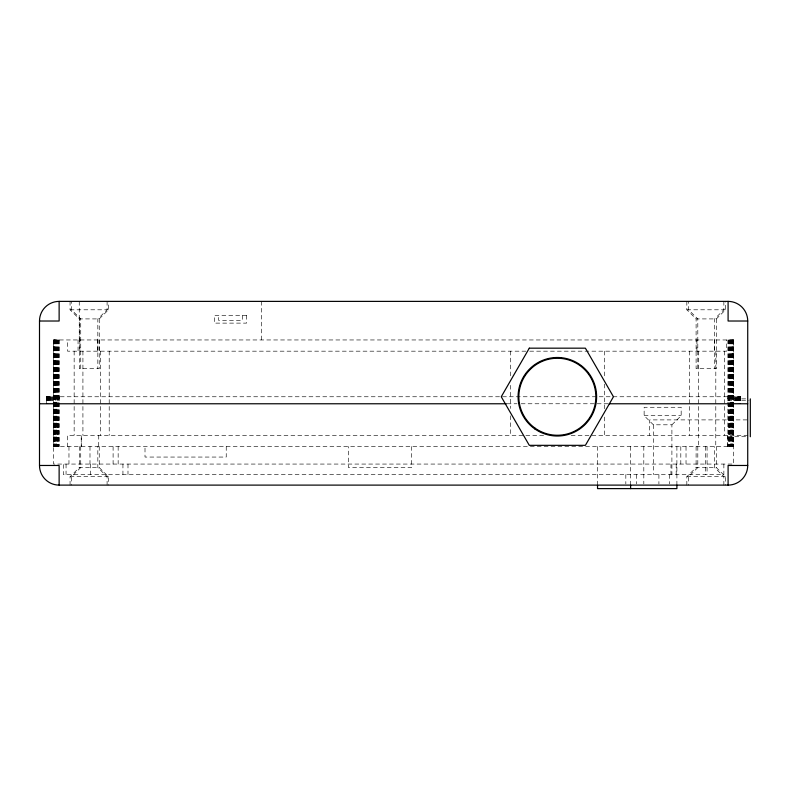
<?xml version="1.0" encoding="UTF-8"?>
<svg xmlns="http://www.w3.org/2000/svg" width="790" height="790" viewBox="0 0 790 790"><rect width="100%" height="100%" fill="white"/><g stroke="black" fill="none" stroke-linecap="round" stroke-linejoin="round"><path stroke-width="0.59" stroke-dasharray="3.95 2.96" d="M70.063 301.385L70.063 309.799L79.326 318.913L99.244 318.913L108.497 309.799L108.497 301.385M70.063 485.109L70.063 476.696L79.326 467.581L99.244 467.581L108.497 476.696L108.497 485.109M686.836 301.385L686.836 309.799L696.099 318.913L716.323 318.913L725.576 309.799L725.576 301.385M671.905 424.803L681.168 415.688L681.168 407.275L644.136 407.275L644.136 415.688L653.399 424.803L671.905 424.803L671.905 474.593M686.836 485.109L686.836 476.696L696.099 467.581L716.323 467.581L725.576 476.696L725.576 485.109M70.063 309.799L108.497 309.799M686.836 309.799L725.576 309.799M525.913 351.175L67.545 351.175L67.545 339.957M529.715 351.175L726.691 351.175L726.691 339.957M46.511 403.769L46.511 396.758L740.714 396.758M727.867 398.861L746.767 398.861M727.867 400.263L749.127 400.263M507.121 403.769L517.035 403.769M521.163 403.769L607.915 403.769M644.136 415.688L681.168 415.688M747.044 419.895L649.696 419.895L649.696 435.32M543.629 435.32L67.545 435.32L67.545 446.538M571.2 435.32L749.127 435.32M727.867 436.722L746.767 436.722M53.523 446.538L733.703 446.538M70.063 476.696L108.497 476.696M686.836 476.696L725.576 476.696M740.684 396.758L740.714 403.769M740.467 396.758L740.467 403.769M740.279 396.758L740.279 403.769M740.042 396.758L740.042 403.769M739.746 396.758L739.746 403.769M739.41 396.758L739.41 403.769M739.025 396.758L739.025 403.769M738.581 396.758L738.581 403.769M738.107 396.758L738.107 403.769M737.583 396.758L737.583 403.769M737.011 396.758L737.011 403.769M736.408 396.758L736.408 403.769M735.776 396.758L735.776 403.769M735.105 396.758L735.105 403.769M734.404 396.758L734.404 403.769M733.643 339.957L733.643 401.606M733.643 402.821L733.584 446.538M733.396 339.957L733.396 401.606M733.396 402.821L733.396 446.538M733.268 339.957L733.268 401.606M733.268 402.821L733.268 446.538M733.12 339.957L733.12 401.606M733.12 402.821L733.12 446.538M732.942 339.957L732.942 446.538M732.755 339.957L732.755 401.606M732.755 402.821L732.755 446.538M732.537 339.957L732.537 401.606M732.537 402.821L732.537 446.538M732.3 339.957L732.3 401.606M732.3 402.821L732.3 446.538M732.054 339.957L732.054 446.538M731.787 339.957L731.787 401.606M731.787 402.821L731.787 446.538M731.5 339.957L731.5 446.538M731.204 339.957L731.204 401.606M731.204 402.821L731.204 446.538M730.898 339.957L730.898 401.606M730.898 402.821L730.898 446.538M730.572 339.957L730.572 446.538M730.237 339.957L730.237 401.606M730.237 402.821L730.237 446.538M729.891 339.957L729.891 401.606M729.891 402.821L729.891 446.538M729.743 396.758L729.743 403.769M729.545 339.957L729.545 401.606M729.545 402.821L729.545 446.538M729.19 339.957L729.19 401.606M729.19 402.821L729.19 446.538M728.923 396.758L728.923 403.769M728.824 339.957L728.824 401.606M728.824 402.821L728.824 446.538M728.459 339.957L728.459 401.606M728.459 402.821L728.459 446.538M727.975 396.758L727.975 403.769M727.867 339.957L727.867 446.538M727.402 435.32L727.402 446.538M724.598 351.175L724.598 435.32M723.867 301.385L723.867 309.799L714.604 318.913L714.604 368.703M723.867 464.066L723.867 474.593L63.368 474.593L63.368 464.066M723.867 485.109L723.867 476.696L714.604 467.581L714.604 446.538M716.323 318.913L716.323 368.703L696.099 368.703L696.099 318.913M716.323 446.538L716.323 467.581M715.829 351.175L715.77 446.538M714.387 339.957L714.387 351.175M707.07 446.538L707.07 474.593M705.351 446.538L705.351 474.593M698.301 351.175L698.301 446.538M697.807 368.703L697.807 318.913L688.554 309.799L688.554 301.385M697.807 446.538L697.807 467.581L688.554 476.696L688.554 485.109M696.918 339.957L696.918 351.175M696.099 446.538L696.099 467.581M689.532 351.175L689.532 435.32M686.026 446.538L686.026 464.066M680.812 446.538L680.812 464.066M676.902 446.538L676.902 485.109M676.191 464.066L676.191 474.593M670.967 464.066L670.967 474.593M669.426 474.593L669.426 483.934M658.909 474.593L658.909 483.934M653.399 424.803L653.399 474.593M643.811 446.538L643.811 483.934M636.345 474.593L636.345 483.934M630.618 446.538L630.618 485.109M625.828 474.593L625.828 483.934M604.33 351.175L604.33 376.781M604.33 384.098L604.33 409.714M604.33 417.031L604.33 435.32M597.536 446.538L597.536 483.934M510.37 351.175L510.37 378.005M510.37 385.322L510.37 408.489M510.37 415.807L510.37 435.32M411.56 446.538L411.56 467.581L348.449 467.581L348.449 446.538M261.559 301.385L261.559 339.957M242.342 315.407L242.342 320.315L218.554 320.315L218.554 315.407M226.236 446.538L226.236 457.055L145.005 457.055L145.005 446.538M127.99 464.066L127.99 474.593M122.934 464.066L122.934 474.593M118.154 446.538L118.154 464.066M113.098 446.538L113.098 464.066M109.208 351.175L109.208 435.32M107.094 301.385L107.094 309.799L97.832 318.913L97.832 368.703M107.094 485.109L107.094 476.696L97.832 467.581L97.832 446.538M100.449 351.175L100.449 435.32M99.244 318.913L99.244 368.703L79.326 368.703L79.326 318.913M99.244 446.538L99.244 467.581M99.096 339.957L99.096 351.175M98.75 435.32L98.71 446.538M97.328 339.957L97.328 351.175M90.327 464.066L90.327 474.593M89.991 446.538L89.991 464.066M82.92 351.175L82.92 435.32M80.728 368.703L80.728 318.913L71.475 309.799L71.475 301.385M80.728 446.538L80.728 467.581L71.475 476.696L71.475 485.109M79.83 339.957L79.83 351.175M79.326 446.538L79.326 467.581M79.247 301.385L79.247 339.957M78.062 339.957L78.062 351.175M74.151 351.175L74.151 435.32M68.967 446.538L68.967 464.066M66.054 464.066L66.054 474.593M59.368 339.957L59.368 401.606M59.368 402.821L59.368 446.538M59.25 396.758L59.25 403.769M58.766 339.957L58.766 401.606M58.766 402.821L58.766 446.538M58.401 339.957L58.401 401.606M58.401 402.821L58.401 446.538M58.312 396.758L58.312 403.769M58.045 339.957L58.045 401.606M58.045 402.821L58.045 446.538M57.68 339.957L57.68 401.606M57.68 402.821L57.68 446.538M57.482 396.758L57.482 403.769M57.334 339.957L57.334 401.606M57.334 402.821L57.334 446.538M56.989 339.957L56.989 401.606M56.989 402.821L56.989 446.538M56.653 339.957L56.653 446.538M56.337 339.957L56.337 401.606M56.337 402.821L56.337 446.538M56.021 339.957L56.021 401.606M56.021 402.821L56.021 446.538M55.873 396.758L55.873 403.769M55.725 339.957L55.725 401.606M55.725 402.821L55.725 446.538M55.438 339.957L55.438 401.606M55.438 402.821L55.438 446.538M55.172 339.957L55.172 446.538M54.925 339.957L54.925 401.606M54.925 402.821L54.925 446.538M54.688 339.957L54.688 401.606M54.688 402.821L54.688 446.538M54.48 339.957L54.48 401.606M54.48 402.821L54.48 446.538M54.283 339.957L54.283 446.538M54.105 339.957L54.105 401.606M54.105 402.821L54.105 446.538M53.957 339.957L53.957 401.606M53.957 402.821L53.957 446.538M53.829 339.957L53.829 401.606M53.829 402.821L53.829 446.538M53.641 339.957L53.641 401.606M53.72 402.821L53.641 446.538M52.821 396.758L52.821 403.769M52.12 396.758L52.12 403.769M51.449 396.758L51.449 403.769M50.817 396.758L50.817 403.769M50.214 396.758L50.214 403.769M49.652 396.758L49.652 403.769M49.128 396.758L49.128 403.769M48.644 396.758L48.644 403.769M48.21 396.758L48.21 403.769M47.815 396.758L47.815 403.769M47.479 396.758L47.479 403.769M47.183 396.758L47.183 403.769M46.946 396.758L46.946 403.769M46.758 396.758L46.758 403.769M46.541 396.758L46.62 403.769M246.579 315.407L214.317 315.407L214.317 323.12L246.579 323.12L246.579 315.407M733.683 339.957L53.542 339.957L53.523 464.066L733.703 464.066L733.703 339.957M81.261 446.538L81.261 435.32L81.222 446.538"/><path stroke-width="1.19" d="M59.132 301.385L728.094 301.385A19.631 19.631 0 0 1 747.725 321.017L747.725 465.468A19.631 19.631 0 0 1 728.094 485.109L59.132 485.109A19.631 19.631 0 0 1 39.5 465.468L39.5 321.017A19.631 19.631 0 0 1 59.132 301.385L59.132 321.017L39.5 321.017M747.725 321.017L728.094 321.017L728.094 301.385M39.5 403.769L506.4 403.769M609.159 403.769L747.725 403.769M39.5 465.468L59.132 465.468L59.132 485.109M747.725 465.468L728.094 465.468L728.094 485.109M750.312 398.861L750.312 436.722M676.902 485.109L676.902 488.615L597.536 488.615L597.536 485.109M630.618 485.109L630.618 488.615M529.3 348.173L501.245 396.758L529.3 445.333L585.4 445.333L613.445 396.758L585.4 348.173L529.3 348.173M534.909 428.98A39.273 39.273 0 0 0 596.48 400.066A39.273 39.273 0 0 0 540.656 361.208A39.273 39.273 0 0 0 534.909 428.98M535.353 428.348A38.493 38.493 0 0 0 595.709 400.007A38.493 38.493 0 0 0 540.982 361.909A38.493 38.493 0 0 0 535.353 428.348"/></g></svg>
